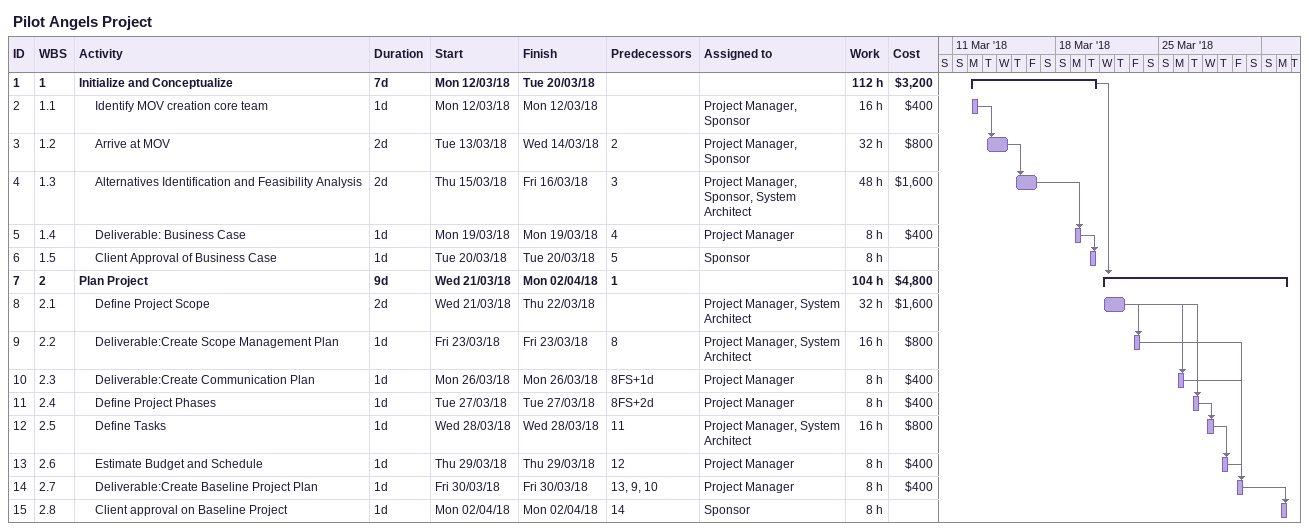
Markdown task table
Pilot Angels Project

| ID | WBS | Task | Duration | Start | Finish | Predecessors | Resources | Work (h) | Cost ($) |
|---|---|---|---|---|---|---|---|---|---|
| 1 | 1 | **Initialize and Conceptualize** | 7d | 2018-03-12 | 2018-03-20 |  |  | 112 | 3200 |
| 2 | 1.1 | Identify MOV creation core team | 1d | 2018-03-12 | 2018-03-12 |  | Project Manager, Sponsor | 16 | 400 |
| 3 | 1.2 | Arrive at MOV | 2d | 2018-03-13 | 2018-03-14 | 2 | Project Manager, Sponsor | 32 | 800 |
| 4 | 1.3 | Alternatives Identification and Feasibility Analysis | 2d | 2018-03-15 | 2018-03-16 | 3 | Project Manager, Sponsor, System Architect | 48 | 1600 |
| 5 | 1.4 | Deliverable: Business Case | 1d | 2018-03-19 | 2018-03-19 | 4 | Project Manager | 8 | 400 |
| 6 | 1.5 | Client Approval of Business Case | 1d | 2018-03-20 | 2018-03-20 | 5 | Sponsor | 8 |  |
| 7 | 2 | **Plan Project** | 9d | 2018-03-21 | 2018-04-02 | 1 |  | 104 | 4800 |
| 8 | 2.1 | Define Project Scope | 2d | 2018-03-21 | 2018-03-22 |  | Project Manager, System Architect | 32 | 1600 |
| 9 | 2.2 | Deliverable:Create Scope Management Plan | 1d | 2018-03-23 | 2018-03-23 | 8 | Project Manager, System Architect | 16 | 800 |
| 10 | 2.3 | Deliverable:Create Communication Plan | 1d | 2018-03-26 | 2018-03-26 | 8FS+1d | Project Manager | 8 | 400 |
| 11 | 2.4 | Define Project Phases | 1d | 2018-03-27 | 2018-03-27 | 8FS+2d | Project Manager | 8 | 400 |
| 12 | 2.5 | Define Tasks | 1d | 2018-03-28 | 2018-03-28 | 11 | Project Manager, System Architect | 16 | 800 |
| 13 | 2.6 | Estimate Budget and Schedule | 1d | 2018-03-29 | 2018-03-29 | 12 | Project Manager | 8 | 400 |
| 14 | 2.7 | Deliverable:Create Baseline Project Plan | 1d | 2018-03-30 | 2018-03-30 | 13, 9, 10 | Project Manager | 8 | 400 |
| 15 | 2.8 | Client approval on Baseline Project | 1d | 2018-04-02 | 2018-04-02 | 14 | Sponsor | 8 |  |
